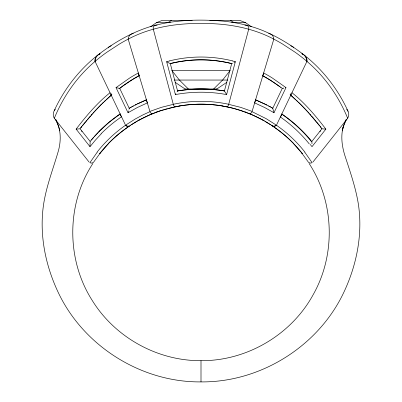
<?xml version="1.0" encoding="UTF-8"?>
<svg xmlns="http://www.w3.org/2000/svg" width="402" height="402" viewBox="0 0 402 402"><rect width="100%" height="100%" fill="white"/><g stroke="black" fill="none" stroke-linecap="round" stroke-linejoin="round"><path stroke-width="0.6" d="M90.123 141.544L90.013 146.68L95.199 140.358L101.188 133.896M129.223 108.379L129.012 109.254M137.414 103.887L146.418 99.812L146.539 100.44M92.902 113.279L101.148 104.6L111.259 95.179M346.047 119.6L346.222 119.65C339.539 131.449 341.424 145.599 345.635 157.875C350.655 173.161 355.891 188.483 358.413 204.427C362.82 233.989 356.79 264.481 344.258 291.4C319.118 345.82 260.918 382.488 201 381.9C141.082 382.488 82.882 345.82 57.742 291.4C45.21 264.481 39.18 233.989 43.587 204.427C46.391 185.9 53.35 168.408 58.501 150.489C61.199 140.263 61.009 129.072 55.757 119.655L55.953 119.6M343.207 126.992L342.283 130.846L343.207 126.992L346.243 119.655M244.823 25.231C247.124 24.356 249.562 26.904 248.707 29.19L228.693 104.344L240.572 107.324L252.099 111.394L273.817 39.13C273.777 37.26 272.747 35.492 271.239 34.411C256.476 26.904 240.155 22.949 223.748 21.185C198.895 19.06 173.393 19.718 149.353 26.909C130.59 32.884 113.394 43.024 97.882 55.034C96.098 56.597 94.651 58.948 95.063 61.4L125.273 124.615M170.327 63.707L177.578 90.947A143.388 143.388 0 0 1 224.416 90.947L231.673 63.707M169.629 60.928L166.649 61.707L175.398 94.581L178.106 94.103A140.152 140.152 0 0 1 223.894 94.108L226.602 94.581L235.351 61.707L232.371 60.928M128.565 110.872L128.022 112.731L116.022 87.611L129.71 77.983A145.946 145.946 0 0 1 137.831 73.254L138.353 72.973L139.218 75.737A143.117 143.117 0 0 0 131.228 80.395L122.052 86.611M255.461 100.44L255.592 99.817L266.988 105.103M255.431 100.54L254.652 102.902L264.647 107.51L273.978 112.731L285.978 87.611L272.29 77.983A145.946 145.941 0 0 0 264.169 73.254L263.647 72.973L262.792 75.752A143.117 143.112 0 0 1 270.772 80.395L282.294 88.36L272.777 108.274L272.516 108.128M120.143 114.017L109.178 122.273L98.505 132.127M100.148 152.951L99.691 153.785L108.741 143.343M108.605 47.908L109.017 46.788L111.253 45.768M89.048 162.011L54.325 118.248C63.275 96.5 77.038 76.611 95.063 61.4L95.073 59.672L96.078 57.129M276.727 124.615L306.937 61.4L306.741 58.828L304.781 55.657M177.543 91.053L177.091 91.847M291.963 92.741C304.45 102.54 315.871 116.088 325.871 129.112L311.987 146.68L311.555 146.122M92.917 163.438C66.169 204.115 66.119 259.908 92.435 300.771C115.263 337.574 157.7 360.976 201 360.679C246.682 361.056 291.254 334.861 313.133 294.751C335.946 254.556 334.454 202.151 309.083 163.438M175.96 93.686L175.398 94.581M280.666 116.495L280.44 116.846M312.952 162.011L347.675 118.248C349.554 115.54 348.851 111.57 346.69 109.223M54.315 110.54L55.31 109.223M276.425 125.122L276.038 125.55M90.013 146.68L76.129 129.112C86.139 116.057 97.54 102.575 110.037 92.741M97.234 152.182L89.867 162.73L91.706 163.147L93.46 162.373L99.776 153.675M80.722 127.876L80.998 127.524M81.807 126.489L80.058 128.735L90.148 141.449L91.299 140.062M81.093 127.404L85.249 122.198M82.294 125.876L94.174 111.877M311.851 141.449L321.942 128.735L321.505 128.173M85.747 121.59L86.752 120.379M87.254 119.776L88.927 117.806M91.269 140.102L94.294 136.62M91.762 139.514L93.782 137.193M89.113 117.59L90.395 116.108M96.57 56.396L98.59 54.506L100.063 53.798M91.018 115.399L92.269 113.982M94.254 136.66L99.204 131.414M94.812 136.047L97.967 132.68M94.817 111.183L96.103 109.796M96.751 109.108L101.746 104.007M139.017 119.992L130.806 125.092M319.912 131.585L320.6 130.861M102.319 103.44L103.47 102.319M276.084 125.504L276.385 125.168L266.109 118.64L252.019 111.655A3.201 1.266 -67.6 0 1 249.748 113.711M104.053 101.766L105.801 100.108M106.389 99.56L110.063 96.249M110.294 96.048L111.228 95.234M97.847 55.064C78.918 69.908 63.873 89.455 53.928 111.334C53.044 113.525 52.863 116.263 54.325 118.248M119.861 88.244L120.173 88.008M120.796 87.541L119.706 88.36L129.223 108.274L129.484 108.128M120.731 87.591L121.268 87.189M120.957 87.425L122.107 86.576M121.58 86.958L121.896 86.726M213.065 89.561L222.628 80.053L230.185 70.435L171.815 70.435L179.372 80.053L188.935 89.561M150.655 26.693L156.403 22.683L162.202 20.401L192.216 20.401M127.529 127.308L128.605 126.565M128.876 126.379L129.148 126.193M130.248 125.459L128.414 126.695A130.374 129.273 45.1 0 0 108.656 143.258M215.959 89.561L226.909 82.289M130.223 125.479L130.831 125.077M131.364 124.731L136.474 121.595M167.79 22.683L171.518 20.401M128.022 112.731L137.353 107.51L147.348 102.902L146.569 100.54M129.429 108.158L130.052 107.796M235.351 61.707L234.034 62.456M98.56 54.531L100.043 53.813M137.032 121.273L137.66 120.912M130.002 107.826L130.524 107.53M138.298 120.555L139.102 120.108M130.469 107.56L131.097 107.208M131.047 107.239L131.575 106.947M138.208 120.6L139.745 119.751M131.519 106.977L132.147 106.63M139.263 120.017L140.554 119.314M132.097 106.656L135.896 104.651M132.57 106.399L133.394 105.952M232.537 63.29L231.788 63.672M139.906 119.665L149.519 114.967L159.679 111.017M140.72 119.228L140.881 119.143A128.213 128.198 -24.5 0 1 156.433 112.168L156.896 112.002M135.012 105.103L136.735 104.224M136.61 104.289L146.418 99.812M79.933 128.821L76.129 129.112M157.127 111.917L158.282 111.5M158.519 111.419L158.981 111.259M159.212 111.178L161.519 110.409M159.911 110.937L175.141 106.811M162.227 110.178L163.654 109.736M164.373 109.52L167.041 108.756M167.714 108.575L168.383 108.394M169.136 108.198L180.433 105.837A128.203 128.188 -2.3 0 1 221.567 105.832L232.864 108.198L242.788 111.178M285.978 87.611L285.611 87.696M283.857 88.088L283.475 88.169M283.415 88.179L282.435 88.36M177.578 90.947C193.055 88.38 208.945 88.38 224.422 90.947M274.43 126.308L275.943 125.63L273.742 126.328L274.33 126.323M133.318 33.532C130.489 33.637 128.248 36.391 128.183 39.13L149.901 111.394L161.428 107.324L173.307 104.344L153.293 29.19C152.438 26.904 154.876 24.356 157.177 25.231M209.784 20.401L239.798 20.401L245.597 22.683L251.345 26.693M156.403 22.683L170.292 22.683M231.708 22.683L245.597 22.683M174.111 80.053L227.889 80.053M175.091 82.289L185.046 88.988L216.954 88.988M325.871 129.112L322.067 128.821M268.682 33.532L270.616 34.029C282.505 39.798 293.691 46.928 304.118 55.034L305.43 56.396M127.7 126.323L129.338 126.032L127.896 126.339L126.504 125.942L127.605 126.313M119.565 88.36L118.495 88.164M226.859 106.811L229.572 107.399M118.339 88.128L116.022 87.611M230.245 107.555L234.286 108.575M234.959 108.756L239.773 110.178M240.481 110.409L251.697 114.625L261.933 119.575M243.019 111.259L243.718 111.5M244.411 111.751L245.104 112.002M245.336 112.083L245.567 112.168A128.213 128.198 24.5 0 1 261.119 119.143L261.28 119.228M301.937 53.798L304.153 55.064C323.082 69.908 338.127 89.455 348.072 111.334M301.957 53.813L302.706 54.109M255.597 99.827L265.39 104.289M170.212 63.672L166.649 61.707M290.746 45.768L292.983 46.788L293.395 47.908M272.405 125.891L273.732 126.328L271.752 125.459M266.104 104.651L268.848 106.083M261.446 119.314L262.737 120.017M268.606 105.952L269.43 106.399M269.109 106.228L270.481 106.977M262.255 119.751L264.37 120.932M269.853 106.63L270.275 106.862M262.898 120.108L271.194 125.092M270.425 106.947L271.32 107.445M271.214 107.384L271.531 107.56M271.476 107.53L272.571 108.158M271.948 107.796L272.36 108.037M185.046 88.988L186.041 89.561M265.526 121.595L270.636 124.731M230.482 20.401L234.21 22.683M263.546 120.459L262.983 119.992M271.169 125.077L273.124 126.379M281.857 114.017C292.641 121.298 302.771 130.514 311.228 140.69M272.717 126.102L273.586 126.695A130.374 129.273 -45.1 0 1 293.344 143.258M273.259 126.469L274.471 127.308M280.581 87.078L280.928 87.334M126.082 125.65L126.524 125.952L125.575 125.122M309.098 113.279L300.852 104.6L290.746 95.199L291.706 96.048M126.032 125.61L125.63 125.193L126.334 124.68L135.137 119.072L142.826 114.937L149.981 111.655A3.201 1.266 67.6 0 0 152.252 113.711M291.937 96.249L295.611 99.56M296.199 100.108L297.947 101.766M298.53 102.319L305.249 109.108M293.259 143.343L301.068 152.212M81.4 130.861L82.088 131.585M305.897 109.796L307.183 111.183M307.826 111.877L319.706 125.876M309.731 113.982L310.982 115.399M311.605 116.108L313.073 117.806M313.168 117.917L316.253 121.59M316.751 122.198L318.238 124.032M310.238 144.459L310.46 144.735M318.731 124.645L320.907 127.404M310.681 145.011L311.339 145.841M301.274 152.474L302.309 153.785L301.852 152.951M320.193 126.489L321.645 128.354M302.224 153.675L308.54 162.373L310.294 163.147L312.133 162.73L304.766 152.182M121.56 116.846L121.334 116.495M226.602 94.581L224.457 91.053M305.922 57.129L306.927 59.672L306.937 61.4C324.962 76.611 338.725 96.5 347.675 118.248M55.757 119.655L58.798 126.992L59.717 130.846M273.978 112.731L272.777 108.379M311.877 141.544L311.972 143.745M201 360.689L201 381.89M291.435 93.998A3.226 0.462 -47.2 0 1 290.681 93.726M281.877 113.992A3.07 0.462 -55.5 0 1 280.707 116.495M121.293 116.495A3.07 0.462 55.5 0 1 120.123 113.992M111.319 93.726A3.226 0.462 47.2 0 1 110.565 93.998M101.063 133.765A142.162 141.132 51.4 0 1 121.52 116.791M280.345 116.987A142.152 140.77 -80.2 0 1 309.329 143.991M95.058 61.395A165.071 165.071 0 0 1 106.907 52.215L119.459 44.014A162.046 162.046 0 0 1 128.183 39.13C150.438 27.301 176.011 23.256 201 23.447C225.984 23.256 251.562 27.296 273.817 39.13A162.046 162.046 0 0 1 282.536 44.019L295.098 52.205A165.071 165.071 0 0 1 306.942 61.395M122.148 86.41A147.514 146.665 -21.3 0 1 139.122 75.636M262.752 75.862A147.514 146.413 22.7 0 1 279.707 86.606M170.282 63.536A126.766 126.092 1.1 0 1 231.713 63.551M175.121 106.731A3.206 1.266 78.3 0 1 173.282 104.364M228.718 104.364A3.206 1.266 -78.3 0 1 226.879 106.731M156.695 111.917A3.171 1.256 69.6 0 1 156.403 112.073M179.433 105.922A3.246 1.518 78.5 0 1 179.156 105.972M222.844 105.982A3.246 1.286 -80.3 0 1 222.572 105.892M245.597 112.073A3.171 1.256 -69.6 0 1 245.305 111.917M175.141 106.816A128.218 128.218 0 0 1 226.859 106.816M97.108 152.087A133.208 132.112 32.6 0 1 125.585 125.233M99.646 153.569A130.268 129.148 32.6 0 1 127.585 127.389M274.415 127.389A130.268 129.148 -32.6 0 1 302.354 153.569M276.415 125.233A133.208 132.112 -32.6 0 1 304.892 152.087M173.292 104.284A130.962 130.962 0 0 1 228.708 104.284M169.614 60.863A130.323 130.323 0 0 1 232.386 60.863M170.307 63.637A127.519 127.519 0 0 1 231.693 63.637M99.078 131.288A145.308 144.293 51.6 0 1 120.103 113.932M281.762 114.128A145.207 143.851 -80.4 0 1 311.545 141.705"/></g></svg>
